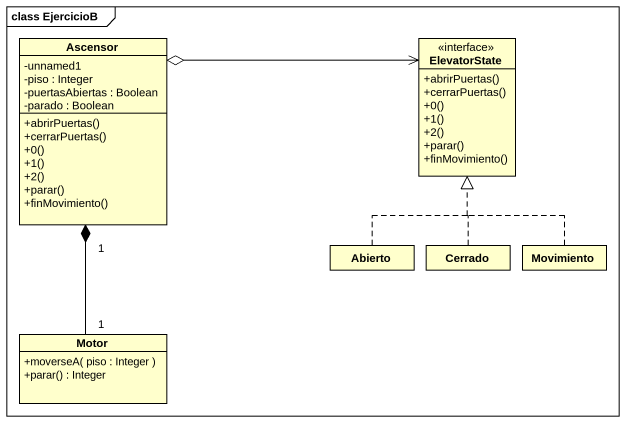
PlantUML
@startuml
mainframe class EjercicioB
hide circle
hide empty members
skinparam classAttributeIconSize 0
class Ascensor {
  -unnamed1
  -piso : Integer
  -puertasAbiertas : Boolean
  -parado : Boolean
  +abrirPuertas()
  +cerrarPuertas()
  +0()
  +1()
  +2()
  +parar()
  +finMovimiento()
}
interface ElevatorState {
  +abrirPuertas()
  +cerrarPuertas()
  +0()
  +1()
  +2()
  +parar()
  +finMovimiento()
}
class Abierto
class Cerrado
class Movimiento
class Motor {
  +moverseA( piso : Integer )
  +parar() : Integer
}
Ascensor o-right-> ElevatorState
Ascensor "1" *-- "1" Motor
Abierto .up.|> ElevatorState
Cerrado .up.|> ElevatorState
Movimiento .up.|> ElevatorState
@enduml
